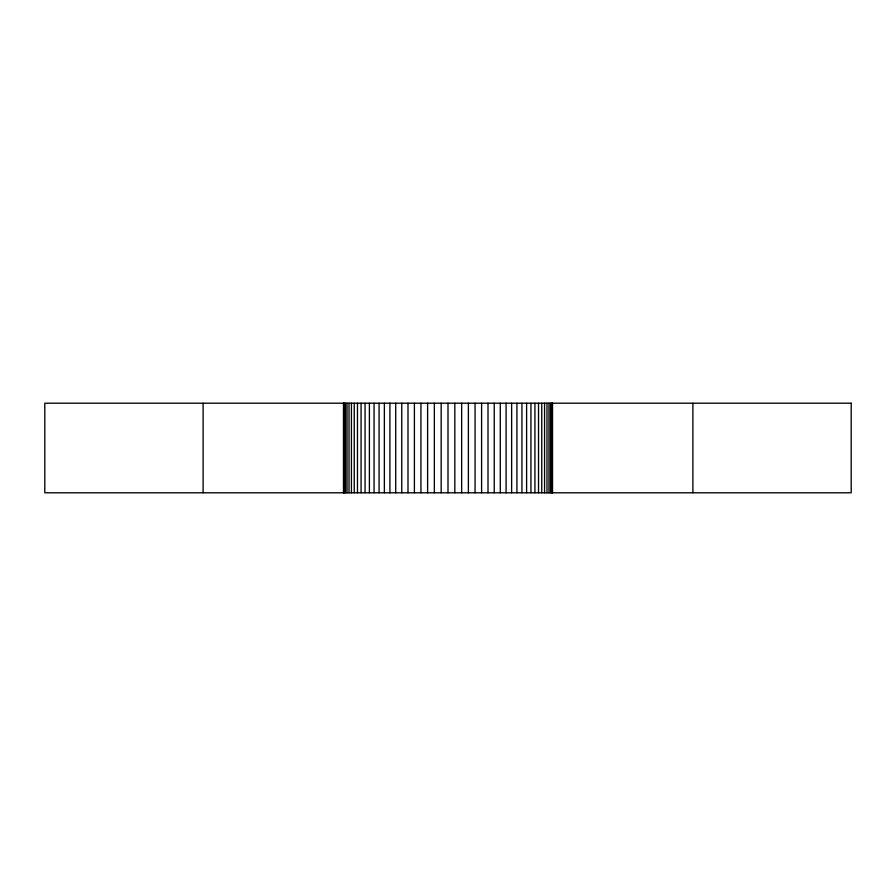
<?xml version="1.0" encoding="UTF-8"?>
<svg xmlns="http://www.w3.org/2000/svg" width="896" height="896" viewBox="0 0 896 896"><rect width="100%" height="100%" fill="white"/><g stroke="black" fill="none" stroke-linecap="round" stroke-linejoin="round"><path stroke-width="1.34" d="M692.888 403.2L692.888 492.8M552.541 403.2L552.541 492.8M552.317 403.2L552.317 492.8M551.645 403.2L551.645 492.8M550.536 403.2L550.536 492.8M548.979 403.2L548.979 492.8M546.997 403.2L546.997 492.8M544.578 403.2L544.578 492.8M541.755 403.2L541.755 492.8M538.53 403.2L538.53 492.8M534.923 403.2L534.923 492.8M530.936 403.2L530.936 492.8M526.602 403.2L526.602 492.8M521.92 403.2L521.92 492.8M516.925 403.2L516.925 492.8M511.638 403.2L511.638 492.8M506.083 403.2L506.083 492.8M500.27 403.2L500.27 492.8M494.234 403.2L494.234 492.8M488.006 403.2L488.006 492.8M481.6 403.2L481.6 492.8M475.059 403.2L475.059 492.8M468.395 403.2L468.395 492.8M461.642 403.2L461.642 492.8M454.832 403.2L454.832 492.8M448 403.2L448 492.8M441.168 403.2L441.168 492.8M434.358 403.2L434.358 492.8M427.605 403.2L427.605 492.8M420.941 403.2L420.941 492.8M414.4 403.2L414.4 492.8M407.994 403.2L407.994 492.8M401.766 403.2L401.766 492.8M395.73 403.2L395.73 492.8M389.917 403.2L389.917 492.8M384.362 403.2L384.362 492.8M379.075 403.2L379.075 492.8M374.08 403.2L374.08 492.8M369.398 403.2L369.398 492.8M365.064 403.2L365.064 492.8M361.077 403.2L361.077 492.8M357.47 403.2L357.47 492.8M354.245 403.2L354.245 492.8M351.422 403.2L351.422 492.8M349.003 403.2L349.003 492.8M347.021 403.2L347.021 492.8M345.464 403.2L345.464 492.8M344.355 403.2L344.355 492.8M343.683 403.2L343.683 492.8M343.459 403.2L343.459 492.8M203.112 403.2L203.112 492.8M851.2 403.2L44.8 403.2L44.8 492.8L851.2 492.8L851.2 403.2"/></g></svg>
